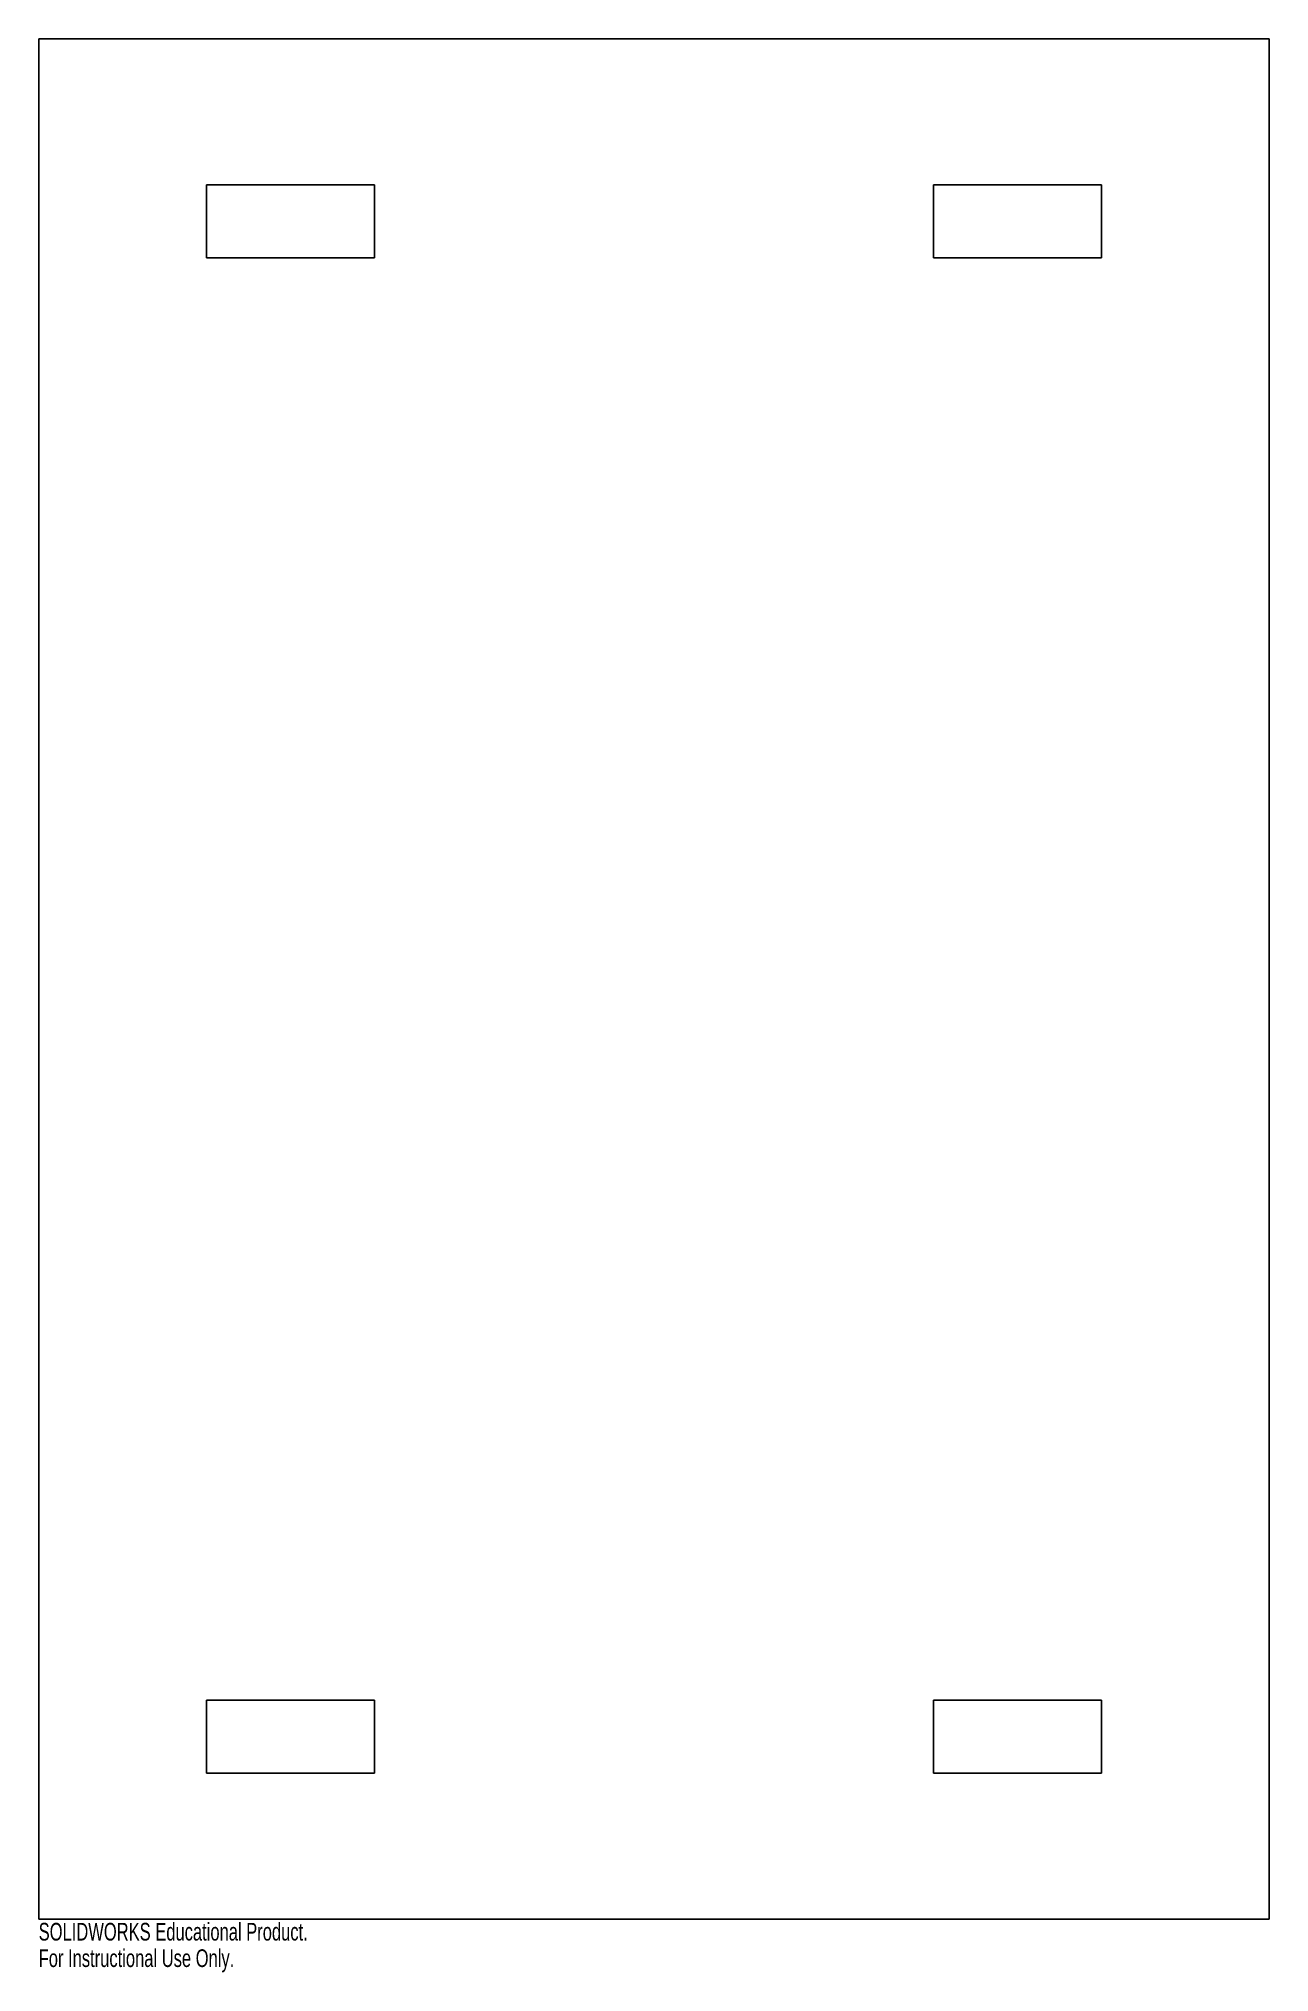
# Model space of a CAD drawing. Header units: millimetres. Extents: x -268 to 69, y -480 to 50.
import ezdxf

# ---------------------------------------------------------------- set-up
doc = ezdxf.new("R2010")
doc.units = ezdxf.units.MM
doc.styles.add('SLDTEXTSTYLE0', font='TXT', dxfattribs={"width": 0.7})

msp = doc.modelspace()

# ---------------------------------------------------------------- linework, layer by layer
at = {"color": 7, "linetype": 'Continuous', "lineweight": 25}
for p, q in [((69, 50), (-268, 50)), ((-268, 50), (-268, -465)), ((69, -465), (69, 50)), ((-222, 10), (-222, -10)), ((-176, 10), (-222, 10)), ((-176, -10), (-176, 10)), ((-23, 10), (-23, -10)), ((23, 10), (-23, 10)), ((23, -10), (23, 10)), ((-222, -10), (-176, -10)), ((-23, -10), (23, -10)), ((-222, -405), (-222, -425)), ((-176, -405), (-222, -405)), ((-176, -425), (-176, -405)), ((-23, -405), (-23, -425)), ((23, -405), (-23, -405)), ((23, -425), (23, -405)), ((-222, -425), (-176, -425)), ((-23, -425), (23, -425)), ((-268, -465), (69, -465))]:
    msp.add_line(p, q, dxfattribs=at)

# ---------------------------------------------------------------- texts
at = {"color": 7, "linetype": 'Continuous', "char_height": 4.8336, "attachment_point": 1, "style": 'SLDTEXTSTYLE0'}
for s, insert in [('SOLIDWORKS Educational Product.', (-268, -466.02)), ('For Instructional Use Only.', (-268, -473.27))]:
    msp.add_mtext(s, dxfattribs=dict(at, insert=insert))

doc.saveas('drawing.dxf')
